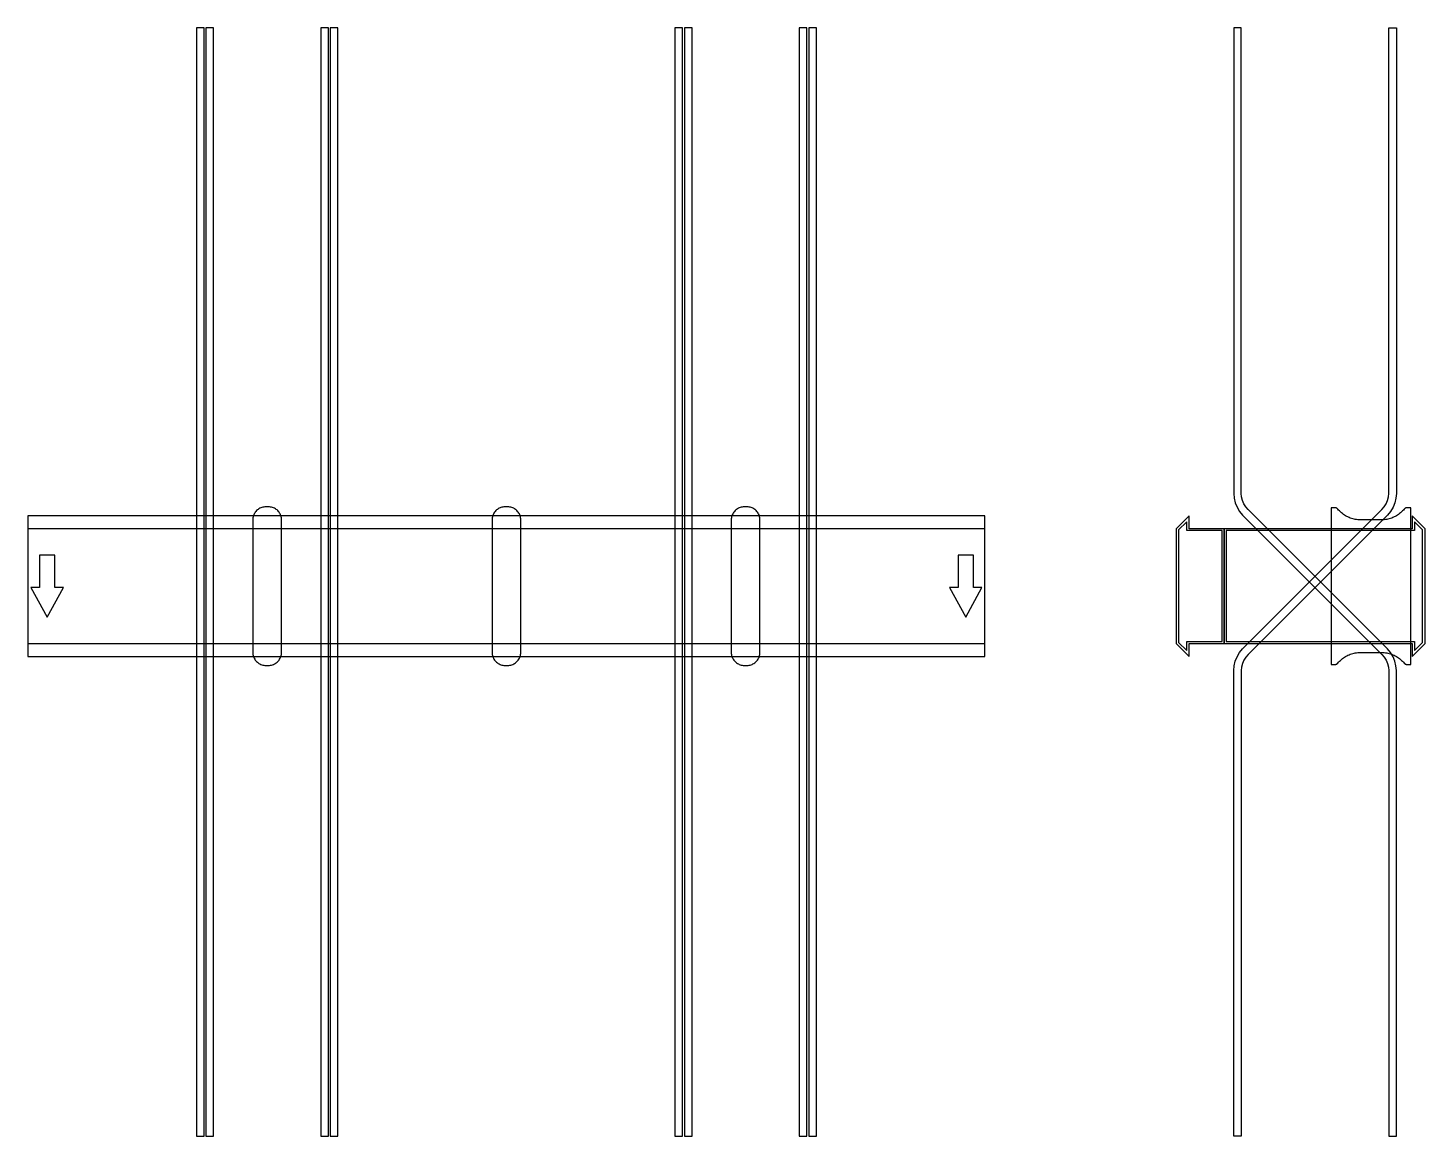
# Model space of a CAD drawing. Extents: x 0 to 1460, y -575 to 583.
import ezdxf

# ---------------------------------------------------------------- set-up
doc = ezdxf.new("R2010")
doc.units = 0
doc.layers.add('Halfen', color=7, linetype='CONTINUOUS')

msp = doc.modelspace()

# ---------------------------------------------------------------- linework, layer by layer
at = {"layer": 'Halfen', "color": 7}
for points in [[(184, -574.569), (184, 583.197), (176, 583.197), (176, -574.569)], [(194, -574.569), (194, 583.197), (186, 583.197), (186, -574.569)], [(314, -574.569), (314, 583.197), (306, 583.197), (306, -574.569)], [(324, -574.569), (324, 583.197), (316, 583.197), (316, -574.569)], [(684, -574.569), (684, 583.197), (676, 583.197), (676, -574.569)], [(694, -574.569), (694, 583.197), (686, 583.197), (686, -574.569)], [(814, -574.569), (814, 583.197), (806, 583.197), (806, -574.569)], [(824, -574.569), (824, 583.197), (816, 583.197), (816, -574.569)], [(1430, -574.569), (1430, -88.284), (1429.606, -83.278), (1428.434, -78.396), (1426.512, -73.757), (1423.889, -69.475), (1420.627, -65.657), (1275.029, 79.941), (1272.584, 82.805), (1270.616, 86.016), (1269.175, 89.495), (1268.295, 93.157), (1268, 96.912), (1268, 583.197), (1260, 583.197), (1260, 96.912), (1260.394, 91.906), (1261.566, 87.023), (1263.488, 82.384), (1266.111, 78.103), (1269.373, 74.284), (1414.971, -71.314), (1417.416, -74.177), (1419.384, -77.388), (1420.825, -80.868), (1421.705, -84.53), (1422, -88.284), (1422, -574.569)], [(1260, -574.569), (1260, -88.284), (1260.394, -83.278), (1261.566, -78.396), (1263.488, -73.757), (1266.111, -69.475), (1269.373, -65.657), (1414.971, 79.941), (1417.416, 82.805), (1419.384, 86.016), (1420.825, 89.495), (1421.705, 93.157), (1422, 96.912), (1422, 583.197), (1430, 583.197), (1430, 96.912), (1429.606, 91.906), (1428.434, 87.023), (1426.512, 82.384), (1423.889, 78.103), (1420.627, 74.284), (1275.029, -71.314), (1272.584, -74.177), (1270.616, -77.388), (1269.175, -80.868), (1268.295, -84.53), (1268, -88.284), (1268, -574.569)], [(0, -73.5), (1000, -73.5), (1000, 73.5), (0, 73.5)], [(265, -69.3), (265, -56.8), (265, 69.3), (264.958, 70.359), (264.834, 71.412), (264.627, 72.452), (264.339, 73.472), (263.972, 74.466), (263.529, 75.429), (263.011, 76.354), (262.422, 77.235), (261.765, 78.068), (261.046, 78.846), (260.268, 79.565), (259.435, 80.222), (258.554, 80.811), (257.629, 81.329), (256.666, 81.772), (255.672, 82.139), (254.652, 82.427), (253.612, 82.634), (252.559, 82.758), (251.5, 82.8), (248.5, 82.8), (247.441, 82.758), (246.388, 82.634), (245.348, 82.427), (244.328, 82.139), (243.334, 81.772), (242.371, 81.329), (241.446, 80.811), (240.565, 80.222), (239.732, 79.565), (238.954, 78.846), (238.235, 78.068), (237.578, 77.235), (236.989, 76.354), (236.471, 75.429), (236.028, 74.466), (235.661, 73.472), (235.373, 72.452), (235.166, 71.412), (235.042, 70.359), (235, 69.3), (235, -56.8), (235, -69.3), (235.042, -70.359), (235.166, -71.412), (235.373, -72.452), (235.661, -73.472), (236.028, -74.466), (236.471, -75.429), (236.989, -76.354), (237.578, -77.235), (238.235, -78.068), (238.954, -78.846), (239.732, -79.565), (240.565, -80.222), (241.446, -80.811), (242.371, -81.329), (243.334, -81.772), (244.328, -82.139), (245.348, -82.427), (246.388, -82.634), (247.441, -82.758), (248.5, -82.8), (251.5, -82.8), (252.559, -82.758), (253.612, -82.634), (254.652, -82.427), (255.672, -82.139), (256.666, -81.772), (257.629, -81.329), (258.554, -80.811), (259.435, -80.222), (260.268, -79.565), (261.046, -78.846), (261.765, -78.068), (262.422, -77.235), (263.011, -76.354), (263.529, -75.429), (263.972, -74.466), (264.339, -73.472), (264.627, -72.452), (264.834, -71.412), (264.958, -70.359), (265, -69.3)], [(515, -69.3), (515, -56.8), (515, 69.3), (514.958, 70.359), (514.834, 71.412), (514.627, 72.452), (514.339, 73.472), (513.972, 74.466), (513.529, 75.429), (513.011, 76.354), (512.422, 77.235), (511.765, 78.068), (511.046, 78.846), (510.268, 79.565), (509.435, 80.222), (508.554, 80.811), (507.629, 81.329), (506.666, 81.772), (505.672, 82.139), (504.652, 82.427), (503.612, 82.634), (502.559, 82.758), (501.5, 82.8), (498.5, 82.8), (497.441, 82.758), (496.388, 82.634), (495.348, 82.427), (494.328, 82.139), (493.334, 81.772), (492.371, 81.329), (491.446, 80.811), (490.565, 80.222), (489.732, 79.565), (488.954, 78.846), (488.235, 78.068), (487.578, 77.235), (486.989, 76.354), (486.471, 75.429), (486.028, 74.466), (485.661, 73.472), (485.373, 72.452), (485.166, 71.412), (485.042, 70.359), (485, 69.3), (485, -56.8), (485, -69.3), (485.042, -70.359), (485.166, -71.412), (485.373, -72.452), (485.661, -73.472), (486.028, -74.466), (486.471, -75.429), (486.989, -76.354), (487.578, -77.235), (488.235, -78.068), (488.954, -78.846), (489.732, -79.565), (490.565, -80.222), (491.446, -80.811), (492.371, -81.329), (493.334, -81.772), (494.328, -82.139), (495.348, -82.427), (496.388, -82.634), (497.441, -82.758), (498.5, -82.8), (501.5, -82.8), (502.559, -82.758), (503.612, -82.634), (504.652, -82.427), (505.672, -82.139), (506.666, -81.772), (507.629, -81.329), (508.554, -80.811), (509.435, -80.222), (510.268, -79.565), (511.046, -78.846), (511.765, -78.068), (512.422, -77.235), (513.011, -76.354), (513.529, -75.429), (513.972, -74.466), (514.339, -73.472), (514.627, -72.452), (514.834, -71.412), (514.958, -70.359), (515, -69.3)], [(765, -69.3), (765, -56.8), (765, 69.3), (764.958, 70.359), (764.834, 71.412), (764.627, 72.452), (764.339, 73.472), (763.972, 74.466), (763.529, 75.429), (763.011, 76.354), (762.422, 77.235), (761.765, 78.068), (761.046, 78.846), (760.268, 79.565), (759.435, 80.222), (758.554, 80.811), (757.629, 81.329), (756.666, 81.772), (755.672, 82.139), (754.652, 82.427), (753.612, 82.634), (752.559, 82.758), (751.5, 82.8), (748.5, 82.8), (747.441, 82.758), (746.388, 82.634), (745.348, 82.427), (744.328, 82.139), (743.334, 81.772), (742.371, 81.329), (741.446, 80.811), (740.565, 80.222), (739.732, 79.565), (738.954, 78.846), (738.235, 78.068), (737.578, 77.235), (736.989, 76.354), (736.471, 75.429), (736.028, 74.466), (735.661, 73.472), (735.373, 72.452), (735.166, 71.412), (735.042, 70.359), (735, 69.3), (735, -56.8), (735, -69.3), (735.042, -70.359), (735.166, -71.412), (735.373, -72.452), (735.661, -73.472), (736.028, -74.466), (736.471, -75.429), (736.989, -76.354), (737.578, -77.235), (738.235, -78.068), (738.954, -78.846), (739.732, -79.565), (740.565, -80.222), (741.446, -80.811), (742.371, -81.329), (743.334, -81.772), (744.328, -82.139), (745.348, -82.427), (746.388, -82.634), (747.441, -82.758), (748.5, -82.8), (751.5, -82.8), (752.559, -82.758), (753.612, -82.634), (754.652, -82.427), (755.672, -82.139), (756.666, -81.772), (757.629, -81.329), (758.554, -80.811), (759.435, -80.222), (760.268, -79.565), (761.046, -78.846), (761.765, -78.068), (762.422, -77.235), (763.011, -76.354), (763.529, -75.429), (763.972, -74.466), (764.339, -73.472), (764.627, -72.452), (764.834, -71.412), (764.958, -70.359), (765, -69.3)], [(1250, -60), (1250, 60), (1213.5, 60), (1213.5, 73.5), (1200, 60), (1200, -60), (1213.5, -73.5), (1213.5, -60)], [(1460, -60), (1460, 60), (1446.5, 73.5), (1446.5, 60), (1250, 60), (1250, -60), (1446.5, -60), (1446.5, -73.5)], [(1445, -81.8), (1445, 81.8), (1441, 81.8), (1440.846, 81.797), (1440.691, 81.786), (1440.538, 81.769), (1440.385, 81.746), (1440.234, 81.715), (1440.084, 81.678), (1439.936, 81.634), (1439.789, 81.584), (1439.646, 81.527), (1439.505, 81.464), (1439.366, 81.395), (1439.231, 81.32), (1439.1, 81.239), (1438.972, 81.153), (1438.848, 81.06), (1438.728, 80.963), (1438.613, 80.86), (1438.502, 80.752), (1438.397, 80.639), (1438.296, 80.522), (1437.41, 79.491), (1436.479, 78.5), (1435.505, 77.551), (1434.491, 76.646), (1433.437, 75.787), (1432.347, 74.975), (1431.222, 74.211), (1430.064, 73.499), (1428.876, 72.838), (1427.66, 72.23), (1426.418, 71.676), (1425.153, 71.178), (1423.867, 70.736), (1422.563, 70.351), (1421.243, 70.024), (1419.911, 69.756), (1418.567, 69.547), (1417.216, 69.397), (1415.859, 69.307), (1414.5, 69.277), (1392.5, 69.277), (1391.141, 69.307), (1389.784, 69.397), (1388.433, 69.547), (1387.089, 69.756), (1385.757, 70.024), (1384.437, 70.351), (1383.133, 70.736), (1381.847, 71.178), (1380.582, 71.676), (1379.34, 72.23), (1378.124, 72.838), (1376.936, 73.499), (1375.778, 74.211), (1374.653, 74.975), (1373.563, 75.787), (1372.509, 76.646), (1371.495, 77.551), (1370.521, 78.5), (1369.59, 79.491), (1368.704, 80.522), (1368.603, 80.639), (1368.498, 80.752), (1368.387, 80.86), (1368.272, 80.963), (1368.152, 81.06), (1368.028, 81.153), (1367.9, 81.239), (1367.769, 81.32), (1367.634, 81.395), (1367.495, 81.464), (1367.354, 81.527), (1367.211, 81.584), (1367.064, 81.634), (1366.916, 81.678), (1366.766, 81.715), (1366.615, 81.746), (1366.462, 81.769), (1366.309, 81.786), (1366.154, 81.797), (1366, 81.8), (1362, 81.8), (1362, -81.8), (1366, -81.8), (1366.154, -81.797), (1366.309, -81.786), (1366.462, -81.769), (1366.615, -81.746), (1366.766, -81.715), (1366.916, -81.678), (1367.064, -81.634), (1367.211, -81.584), (1367.354, -81.527), (1367.495, -81.464), (1367.634, -81.395), (1367.769, -81.32), (1367.9, -81.239), (1368.028, -81.153), (1368.152, -81.06), (1368.272, -80.963), (1368.387, -80.86), (1368.498, -80.752), (1368.603, -80.639), (1368.704, -80.522), (1369.59, -79.491), (1370.521, -78.5), (1371.495, -77.551), (1372.509, -76.646), (1373.563, -75.787), (1374.653, -74.975), (1375.778, -74.211), (1376.936, -73.499), (1378.124, -72.838), (1379.34, -72.23), (1380.582, -71.676), (1381.847, -71.178), (1383.133, -70.736), (1384.437, -70.351), (1385.757, -70.024), (1387.089, -69.756), (1388.433, -69.547), (1389.784, -69.397), (1391.141, -69.307), (1392.5, -69.277), (1414.5, -69.277), (1415.859, -69.307), (1417.216, -69.397), (1418.567, -69.547), (1419.911, -69.756), (1421.243, -70.024), (1422.563, -70.351), (1423.867, -70.736), (1425.153, -71.178), (1426.418, -71.676), (1427.66, -72.23), (1428.876, -72.838), (1430.064, -73.499), (1431.222, -74.211), (1432.347, -74.975), (1433.437, -75.787), (1434.491, -76.646), (1435.505, -77.551), (1436.479, -78.5), (1437.41, -79.491), (1438.296, -80.522), (1438.397, -80.639), (1438.502, -80.752), (1438.613, -80.86), (1438.728, -80.963), (1438.848, -81.06), (1438.972, -81.153), (1439.1, -81.239), (1439.231, -81.32), (1439.366, -81.395), (1439.505, -81.464), (1439.646, -81.527), (1439.789, -81.584), (1439.936, -81.634), (1440.084, -81.678), (1440.234, -81.715), (1440.385, -81.746), (1440.538, -81.769), (1440.691, -81.786), (1440.846, -81.797), (1441, -81.8)], [(0, -60), (1000, -60), (1000, 60), (0, 60)], [(1248, -58), (1248, 58), (1211, 58), (1211, 67.25), (1202.5, 58.75), (1202.5, -58.75), (1211, -67.25), (1211, -58)], [(1457.5, -58.75), (1457.5, 58.75), (1449, 67.25), (1449, 58), (1252, 58), (1252, -58), (1449, -58), (1449, -67.25)], [(20, -32.5), (37, -1.5), (28, -1.5), (28, 32.5), (12, 32.5), (12, -1.5), (3, -1.5)], [(980, -32.5), (997, -1.5), (988, -1.5), (988, 32.5), (972, 32.5), (972, -1.5), (963, -1.5)]]:
    msp.add_lwpolyline(points, close=True, dxfattribs=at)

doc.saveas('drawing.dxf')
